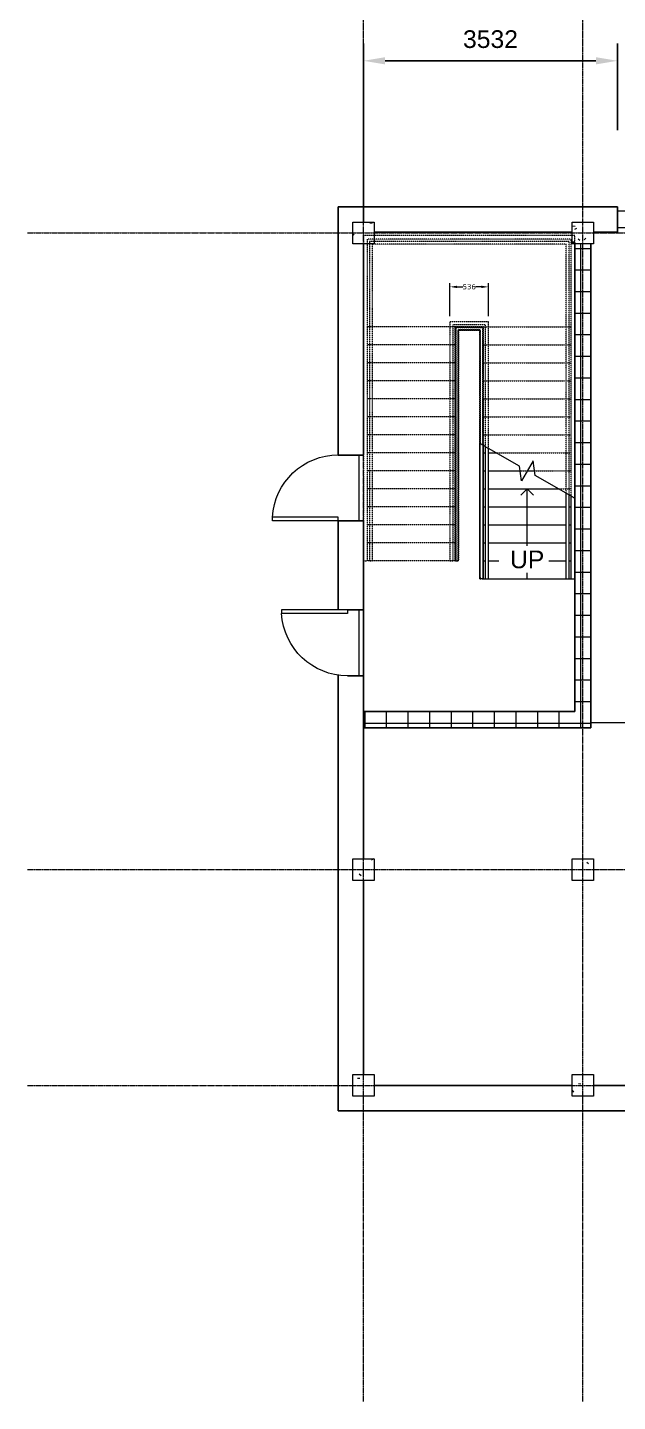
# Model space of a CAD drawing. Header units: millimetres. Extents: x 4481 to 58175, y 4067 to 32722.
# Drawn here: x 4481 to 12683, y 4067 to 23169 of the extents above; entities that cross this region are included whole.
import ezdxf

# ---------------------------------------------------------------- set-up
doc = ezdxf.new("R2010")
doc.units = ezdxf.units.MM
doc.linetypes.add('Grid Line', pattern=[22.225, 12.7, -3.175, 3.175, -3.175])
doc.linetypes.add('Overhead', pattern=[3.96875, 2.38125, -1.5875])
for name, color, linetype, lineweight in [('A-ANNO-DIMS', 10, 'Continuous', 9), ('A-AREA', 32, 'Continuous', 9), ('A-DOOR', 31, 'Continuous', 9), ('A-FLOR-HRAL', 11, 'Continuous', 9), ('A-FLOR-HRAL-MBND', 50, 'Overhead', 9), ('A-WALL', 113, 'Continuous', 9), ('A-WALL-PATT', 111, 'Continuous', 9), ('S-COLS', 52, 'Continuous', 9), ('S-GRID', 1, 'Continuous', 9), ('S-STRS', 31, 'Continuous', 9), ('S-STRS-ANNO', 31, 'Continuous', 9), ('S-STRS-MBND', 31, 'Overhead', 9), ('S-STRS-TEXT', 31, 'Continuous', 9)]:
    doc.layers.add(name, color=color, linetype=linetype, lineweight=lineweight)
doc.styles.add('Arial', font='Arial.ttf', dxfattribs={"height": 245.883234})
doc.styles.add('TRAINING', font='Verdana.ttf')
doc.dimstyles.new('Diagonal_-_2_5mm_Arial', dxfattribs={"dimscale": 304.8, "dimtxt": 245.883234, "dimasz": 0.984252, "dimexe": 0.787402, "dimexo": 0.492126, "dimgap": 0.574147, "dimtad": 1, "dimdec": 0, "dimzin": 0, "dimdsep": 46, "dimtxsty": 'Arial', "dimcen": 0.09, "dimdle": 0.787402, "dimazin": 0, "dimtfac": 1, "dimtdec": 0, "dimtix": 1, "dimtmove": 0, "dimatfit": 3, "dimldrblk": 'BOXFILLED', "dimfxl": 1, "dimtvp": 1, "dimtfill": 1, "dimtolj": 1, "dimtzin": 0, "dimarcsym": 0})
doc.dimstyles.new('TRAINING-Anno', dxfattribs={"dimtxt": 3.5, "dimasz": 5, "dimexe": 2.5, "dimexo": 4, "dimgap": 0.09, "dimtad": 0, "dimdec": 0, "dimzin": 0, "dimdsep": 46, "dimtxsty": 'TRAINING', "dimcen": 0, "dimclrd": 256, "dimclre": 256, "dimclrt": 256, "dimadec": 0, "dimazin": 0, "dimtfac": 1, "dimtdec": 0, "dimtofl": 0, "dimtmove": 0, "dimatfit": 3, "dimfxl": 1, "dimtolj": 1, "dimtzin": 0, "dimlwd": -1, "dimlwe": -1, "dimarcsym": 0})
pattern_1 = [(0, (49973.3, 8098.07), (0, 300), []), (90, (49973.3, 8098.07), (-300, 2e-14), [])]

# ---------------------------------------------------------------- blocks, each defined once
blk = doc.blocks.new('M_Concrete-Square-Column - 300 x 300mm-V24-1st Floor Dimensioned Plan')
at = {"layer": 'S-COLS'}
h = blk.add_hatch(dxfattribs=at)
h.set_pattern_fill('FP_25', color=256, style=0, pattern_type=2)
h.set_pattern_definition([(230, (37702.4, 12214.2), (-728.7365, 63.756), [76.2, -838.2]), (175, (37702.4, 12214.2), (140.972, -764.228), [60.96, -670.56]), (280.451, (37641.7, 12219.54), (-587.77, -700.467), [64.76, -712.36]), (226.184, (37702.4, 12011), (-1084.316, 168.17), [114.3, -1257.3]), (276.636, (37612.1, 12025), (-949.61, -989.71), [97.14, -1068.54]), (171.184, (37702.4, 12011), (-949.62, -989.7), [91.44, -1005.84]), (201, (37600.8, 12061.8), (-606.458, 409.061), [76.2, -838.2]), (146, (37600.8, 12061.8), (-247.208, -736.753), [60.96, -670.56]), (251.451, (37550.3, 12095.9), (-853.668, -327.685), [64.76, -712.36]), (217.5, (37702.43, 12214.23), (-12.3547, -338.2201), [33.528, -628.904, 33.528, -1320.292]), (217.5, (37702.43, 12214.23), (-12.3547, -338.2201), [-695.96, -647.192, 33.528, -639.572]), (187.5, (37702.43, 12214.23), (-267.279, -400.722), [33.528, -354.584, 33.528, -870.204]), (187.5, (37702.43, 12214.23), (-267.279, -400.722), [-421.64, -613.664, 33.528, -223.012]), (147.5, (37929, 12214.23), (-542.3633, 22.9153), [33.528, -220.472, 33.528, -1810.512]), (147.5, (37929, 12214.23), (-542.3633, 22.9153), [-287.528, -758.952, 33.528, -1018.032]), (137.5, (38030.6, 12214.23), (-592.517, -101.707), [33.528, -296.672, 33.528, -492.76, -746.76]), (137.5, (38030.6, 12214.23), (-592.517, -101.707), [-856.488, 33.528, -713.232])])
h.paths.add_polyline_path([(150, 150), (-150, 150), (-150, -150), (150, -150)], flags=0)
for p, q in [((150, 150), (-150, 150)), ((-150, 150), (-150, -150)), ((150, -150), (150, 150)), ((-150, -150), (150, -150))]:
    blk.add_line(p, q, dxfattribs=at)
blk = doc.blocks.new('M_Concrete-Square-Column - 300 x 300mm-V25-1st Floor Dimensioned Plan')
at = {"layer": 'S-COLS'}
h = blk.add_hatch(dxfattribs=at)
h.set_pattern_fill('FP_26', color=256, style=0, pattern_type=2)
h.set_pattern_definition([(230, (37702.4, 3364.2), (-728.7365, 63.756), [76.2, -838.2]), (175, (37702.4, 3364.2), (140.972, -764.228), [60.96, -670.56]), (280.451, (37641.7, 3369.54), (-587.77, -700.467), [64.76, -712.36]), (226.184, (37702.4, 3161), (-1084.316, 168.17), [114.3, -1257.3]), (276.636, (37612.1, 3175), (-949.61, -989.71), [97.14, -1068.54]), (171.184, (37702.4, 3161), (-949.62, -989.7), [91.44, -1005.84]), (201, (37600.8, 3211.8), (-606.458, 409.061), [76.2, -838.2]), (146, (37600.8, 3211.8), (-247.208, -736.753), [60.96, -670.56]), (251.451, (37550.3, 3245.9), (-853.668, -327.685), [64.76, -712.36]), (217.5, (37702.43, 3364.22), (-12.3547, -338.2201), [33.528, -628.904, 33.528, -647.192, -673.1]), (217.5, (37702.43, 3364.22), (-12.3547, -338.2201), [-1343.152, 33.528, -639.572]), (187.5, (37702.43, 3364.22), (-267.279, -400.722), [33.528, -354.584, 33.528, -870.204]), (187.5, (37702.43, 3364.22), (-267.279, -400.722), [-421.64, -613.664, 33.528, -223.012]), (147.5, (37929, 3364.22), (-542.3633, 22.9153), [33.528, -220.472, 33.528, -1810.512]), (147.5, (37929, 3364.22), (-542.3633, 22.9153), [-287.528, -758.952, 33.528, -1018.032]), (137.5, (38030.6, 3364.22), (-592.517, -101.707), [33.528, -296.672, 33.528, -492.76, -746.76]), (137.5, (38030.6, 3364.22), (-592.517, -101.707), [-856.488, 33.528, -713.232])])
h.paths.add_polyline_path([(150, 150), (-150, 150), (-150, -150), (150, -150)], flags=0)
for p, q in [((150, 150), (-150, 150)), ((-150, 150), (-150, -150)), ((150, -150), (150, 150)), ((-150, -150), (150, -150))]:
    blk.add_line(p, q, dxfattribs=at)
blk = doc.blocks.new('M_Concrete-Square-Column - 300 x 300mm-V26-1st Floor Dimensioned Plan')
at = {"layer": 'S-COLS'}
h = blk.add_hatch(dxfattribs=at)
h.set_pattern_fill('FP_27', color=256, style=0, pattern_type=2)
h.set_pattern_definition([(230, (37702.4, 364.2), (-728.7365, 63.756), [76.2, -838.2]), (175, (37702.4, 364.2), (140.972, -764.228), [60.96, -670.56]), (280.451, (37641.7, 369.54), (-587.77, -700.467), [64.76, -712.36]), (226.184, (37702.4, 161), (-1084.316, 168.17), [114.3, -1257.3]), (276.636, (37612.1, 175), (-949.61, -989.71), [97.14, -1068.54]), (171.184, (37702.4, 161), (-949.62, -989.7), [91.44, -1005.84]), (201, (37600.8, 211.8), (-606.458, 409.061), [76.2, -838.2]), (146, (37600.8, 211.8), (-247.208, -736.753), [60.96, -670.56]), (251.451, (37550.3, 245.9), (-853.668, -327.685), [64.76, -712.36]), (217.5, (37702.43, 364.23), (-12.3547, -338.2201), [33.528, -628.904, 33.528, -647.192, -673.1]), (217.5, (37702.43, 364.23), (-12.3547, -338.2201), [-1343.152, 33.528, -639.572]), (187.5, (37702.43, 364.23), (-267.279, -400.722), [33.528, -354.584, 33.528, -613.664, -256.54]), (187.5, (37702.43, 364.23), (-267.279, -400.722), [-1035.304, 33.528, -223.012]), (147.5, (37929, 364.23), (-542.3633, 22.9153), [33.528, -220.472, 33.528, -758.952, -1051.56]), (147.5, (37929, 364.23), (-542.3633, 22.9153), [-1046.48, 33.528, -1018.032]), (137.5, (38030.6, 364.23), (-592.517, -101.707), [33.528, -296.672, 33.528, -492.76, -746.76]), (137.5, (38030.6, 364.23), (-592.517, -101.707), [-856.488, 33.528, -713.232])])
h.paths.add_polyline_path([(150, 150), (-150, 150), (-150, -150), (150, -150)], flags=0)
for p, q in [((150, 150), (-150, 150)), ((-150, 150), (-150, -150)), ((150, -150), (150, 150)), ((-150, -150), (150, -150))]:
    blk.add_line(p, q, dxfattribs=at)
blk = doc.blocks.new('M_Concrete-Square-Column - 300 x 300mm-V27-1st Floor Dimensioned Plan')
at = {"layer": 'S-COLS'}
h = blk.add_hatch(dxfattribs=at)
h.set_pattern_fill('FP_28', color=256, style=0, pattern_type=2)
h.set_pattern_definition([(230, (40752.4, 12214.2), (-728.7365, 63.756), [76.2, -838.2]), (175, (40752.4, 12214.2), (140.972, -764.228), [60.96, -670.56]), (280.451, (40691.7, 12219.54), (-587.77, -700.467), [64.76, -712.36]), (226.184, (40752.4, 12011), (-1084.316, 168.171), [114.3, -1257.3]), (276.636, (40662.1, 12025), (-949.61, -989.71), [97.14, -1068.54]), (171.184, (40752.4, 12011), (-949.62, -989.7), [91.44, -1005.84]), (201, (40650.8, 12061.8), (-606.458, 409.0606), [76.2, -838.2]), (146, (40650.8, 12061.8), (-247.208, -736.753), [60.96, -670.56]), (251.451, (40600.3, 12095.9), (-853.668, -327.685), [64.76, -712.36]), (217.5, (40752.43, 12214.23), (-12.3547, -338.2201), [33.528, -628.904, 33.528, -1320.292]), (217.5, (40752.43, 12214.23), (-12.3547, -338.2201), [-695.96, -647.192, 33.528, -639.572]), (187.5, (40752.43, 12214.23), (-267.279, -400.722), [33.528, -354.584, 33.528, -870.204]), (187.5, (40752.43, 12214.23), (-267.279, -400.722), [-421.64, -613.664, 33.528, -223.012]), (147.5, (40979, 12214.23), (-542.3633, 22.9153), [33.528, -220.472, 33.528, -1810.512]), (147.5, (40979, 12214.23), (-542.3633, 22.9153), [-287.528, -758.952, 33.528, -1018.032]), (137.5, (41080.6, 12214.23), (-592.517, -101.707), [33.528, -296.672, 33.528, -492.76, -746.76]), (137.5, (41080.6, 12214.23), (-592.517, -101.707), [-856.488, 33.528, -713.232])])
h.paths.add_polyline_path([(150, 150), (-150, 150), (-150, -150), (150, -150)], flags=0)
for p, q in [((150, 150), (-150, 150)), ((-150, 150), (-150, -150)), ((150, -150), (150, 150)), ((-150, -150), (150, -150))]:
    blk.add_line(p, q, dxfattribs=at)
blk = doc.blocks.new('M_Concrete-Square-Column - 300 x 300mm-V28-1st Floor Dimensioned Plan')
at = {"layer": 'S-COLS'}
h = blk.add_hatch(dxfattribs=at)
h.set_pattern_fill('FP_29', color=256, style=0, pattern_type=2)
h.set_pattern_definition([(230, (40752.4, 3364.2), (-728.7365, 63.756), [76.2, -838.2]), (175, (40752.4, 3364.2), (140.972, -764.228), [60.96, -670.56]), (280.451, (40691.7, 3369.54), (-587.77, -700.467), [64.76, -712.36]), (226.184, (40752.4, 3161), (-1084.316, 168.17), [114.3, -1257.3]), (276.636, (40662.1, 3175), (-949.61, -989.71), [97.14, -1068.54]), (171.184, (40752.4, 3161), (-949.62, -989.7), [91.44, -1005.84]), (201, (40650.8, 3211.8), (-606.458, 409.061), [76.2, -838.2]), (146, (40650.8, 3211.8), (-247.208, -736.753), [60.96, -670.56]), (251.451, (40600.3, 3245.9), (-853.668, -327.685), [64.76, -712.36]), (217.5, (40752.43, 3364.22), (-12.3547, -338.2201), [33.528, -628.904, 33.528, -647.192, -673.1]), (217.5, (40752.43, 3364.22), (-12.3547, -338.2201), [-1343.152, 33.528, -639.572]), (187.5, (40752.43, 3364.22), (-267.279, -400.722), [33.528, -354.584, 33.528, -870.204]), (187.5, (40752.43, 3364.22), (-267.279, -400.722), [-421.64, -613.664, 33.528, -223.012]), (147.5, (40979, 3364.22), (-542.3633, 22.9153), [33.528, -220.472, 33.528, -1810.512]), (147.5, (40979, 3364.22), (-542.3633, 22.9153), [-287.528, -758.952, 33.528, -1018.032]), (137.5, (41080.6, 3364.22), (-592.517, -101.707), [33.528, -296.672, 33.528, -492.76, -746.76]), (137.5, (41080.6, 3364.22), (-592.517, -101.707), [-856.488, 33.528, -713.232])])
h.paths.add_polyline_path([(150, 150), (-150, 150), (-150, -150), (150, -150)], flags=0)
for p, q in [((150, 150), (-150, 150)), ((-150, 150), (-150, -150)), ((150, -150), (150, 150)), ((-150, -150), (150, -150))]:
    blk.add_line(p, q, dxfattribs=at)
blk = doc.blocks.new('M_Concrete-Square-Column - 300 x 300mm-V29-1st Floor Dimensioned Plan')
at = {"layer": 'S-COLS'}
h = blk.add_hatch(dxfattribs=at)
h.set_pattern_fill('FP_30', color=256, style=0, pattern_type=2)
h.set_pattern_definition([(230, (40752.4, 364.2), (-728.7365, 63.756), [76.2, -838.2]), (175, (40752.4, 364.2), (140.972, -764.228), [60.96, -670.56]), (280.451, (40691.7, 369.54), (-587.77, -700.467), [64.76, -712.36]), (226.184, (40752.4, 161), (-1084.316, 168.17), [114.3, -1257.3]), (276.636, (40662.1, 175), (-949.61, -989.71), [97.14, -1068.54]), (171.184, (40752.4, 161), (-949.62, -989.7), [91.44, -1005.84]), (201, (40650.8, 211.8), (-606.458, 409.061), [76.2, -838.2]), (146, (40650.8, 211.8), (-247.208, -736.753), [60.96, -670.56]), (251.451, (40600.3, 245.9), (-853.668, -327.685), [64.76, -712.36]), (217.5, (40752.43, 364.23), (-12.3547, -338.2201), [33.528, -628.904, 33.528, -647.192, -673.1]), (217.5, (40752.43, 364.23), (-12.3547, -338.2201), [-1343.152, 33.528, -639.572]), (187.5, (40752.43, 364.23), (-267.279, -400.722), [33.528, -354.584, 33.528, -613.664, -256.54]), (187.5, (40752.43, 364.23), (-267.279, -400.722), [-1035.304, 33.528, -223.012]), (147.5, (40979, 364.23), (-542.3633, 22.9153), [33.528, -220.472, 33.528, -758.952, -1051.56]), (147.5, (40979, 364.23), (-542.3633, 22.9153), [-1046.48, 33.528, -1018.032]), (137.5, (41080.6, 364.23), (-592.517, -101.707), [33.528, -296.672, 33.528, -492.76, -746.76]), (137.5, (41080.6, 364.23), (-592.517, -101.707), [-856.488, 33.528, -713.232])])
h.paths.add_polyline_path([(150, 150), (-150, 150), (-150, -150), (150, -150)], flags=0)
for p, q in [((150, 150), (-150, 150)), ((-150, 150), (-150, -150)), ((150, -150), (150, 150)), ((-150, -150), (150, -150))]:
    blk.add_line(p, q, dxfattribs=at)
blk = doc.blocks.new('M_Single-Flush - 0915 x 2134mm-145189-1st Floor Dimensioned Plan')
at = {"layer": 'A-DOOR', "lineweight": 18}
for p, q in [((406, -112), (406, -1028)), ((458, -112), (406, -112)), ((458, -112), (458, -1028)), ((458, -1028), (406, -1028))]:
    blk.add_line(p, q, dxfattribs=at)
at = {"layer": 'A-DOOR'}
blk.add_arc((458, -112), 917, 180, 266.8107, dxfattribs=at)
blk = doc.blocks.new('M_Single-Flush - 0915 x 2134mm-145464-1st Floor Dimensioned Plan')
at = {"layer": 'A-DOOR', "lineweight": 18}
for p, q in [((406, 176), (406, 1091)), ((458, 1091), (406, 1091)), ((458, 176), (458, 1091)), ((458, 176), (406, 176))]:
    blk.add_line(p, q, dxfattribs=at)
at = {"layer": 'A-DOOR'}
blk.add_arc((458, 176), 917, 93.1893, 180, dxfattribs=at)
blk = doc.blocks.new('Railing - 30mm-212910-1st Floor Dimensioned Plan')
at = {"layer": 'A-FLOR-HRAL'}
blk.add_arc((0, 0), 15, 360, 180, dxfattribs=at)
blk = doc.blocks.new('Railing - Railing-213020-1st Floor Dimensioned Plan')
at = {"layer": 'A-FLOR-HRAL'}
for p, q in [((39055, 9242), (39015, 9219)), ((39015, 7407), (39015, 9219)), ((39055, 7407), (39055, 9242)), ((39130, 9285), (39090, 9262)), ((39090, 7407), (39090, 9262)), ((39130, 7407), (39130, 9285)), ((39055, 7407), (39015, 7407)), ((39101, 7407), (39090, 7407)), ((39130, 7407), (39119, 7407))]:
    blk.add_line(p, q, dxfattribs=at)
at = {"layer": 'A-FLOR-HRAL-MBND'}
for p, q in [((39015, 10977), (39550, 10977)), ((39015, 10907), (39015, 10977)), ((39015, 9219), (39015, 10907)), ((39055, 10937), (39510, 10937)), ((39055, 9242), (39055, 10937)), ((39090, 10902), (39475, 10902)), ((39090, 9262), (39090, 10902)), ((39095, 10897), (39470, 10897)), ((39095, 9265), (39095, 10897)), ((39095, 10897), (39470, 10897)), ((39095, 9265), (39095, 10897)), ((39095, 10897), (39470, 10897)), ((39095, 9265), (39095, 10897)), ((39095, 10897), (39470, 10897)), ((39095, 9265), (39095, 10897)), ((39095, 10897), (39470, 10897)), ((39095, 9265), (39095, 10897)), ((39095, 10897), (39470, 10897)), ((39095, 9265), (39095, 10897)), ((39470, 10897), (39470, 7657)), ((39470, 10897), (39470, 7657)), ((39470, 10897), (39470, 7657)), ((39470, 10897), (39470, 7657)), ((39470, 10897), (39470, 7657)), ((39470, 10897), (39470, 7657)), ((39475, 10902), (39475, 7657)), ((39510, 10937), (39510, 7657)), ((39550, 10977), (39550, 7657)), ((39125, 10867), (39440, 10867)), ((39125, 9282), (39125, 10867)), ((39125, 10867), (39440, 10867)), ((39125, 9282), (39125, 10867)), ((39125, 10867), (39440, 10867)), ((39125, 9282), (39125, 10867)), ((39125, 10867), (39440, 10867)), ((39125, 9282), (39125, 10867)), ((39125, 10867), (39440, 10867)), ((39125, 9282), (39125, 10867)), ((39125, 10867), (39440, 10867)), ((39125, 9282), (39125, 10867)), ((39130, 10862), (39435, 10862)), ((39130, 9285), (39130, 10862)), ((39435, 10862), (39435, 7657)), ((39440, 10867), (39440, 7657)), ((39440, 10867), (39440, 7657)), ((39440, 10867), (39440, 7657)), ((39440, 10867), (39440, 7657)), ((39440, 10867), (39440, 7657)), ((39440, 10867), (39440, 7657)), ((39475, 7657), (39435, 7657)), ((39470, 7657), (39440, 7657)), ((39470, 7657), (39440, 7657)), ((39470, 7657), (39440, 7657)), ((39470, 7657), (39440, 7657)), ((39470, 7657), (39440, 7657)), ((39470, 7657), (39440, 7657)), ((39550, 7657), (39510, 7657))]:
    blk.add_line(p, q, dxfattribs=at)
at = {"rotation": 180}
blk.add_blockref('Railing - 30mm-212910-1st Floor Dimensioned Plan', (39110, 7419), dxfattribs=at)
blk = doc.blocks.new('Railing - Railing-213024-1st Floor Dimensioned Plan')
at = {"layer": 'A-FLOR-HRAL'}
for p, q in [((37935, 8595), (37895, 8572)), ((37895, 7407), (37895, 8572)), ((37935, 7407), (37935, 8595)), ((37935, 7407), (37895, 7407))]:
    blk.add_line(p, q, dxfattribs=at)
at = {"layer": 'A-FLOR-HRAL-MBND'}
for p, q in [((37895, 12097), (40670, 12097)), ((37895, 10907), (37895, 12097)), ((37935, 12057), (40630, 12057)), ((37935, 10907), (37935, 12057)), ((40630, 12057), (40630, 11157)), ((40670, 12097), (40670, 11157)), ((40630, 11157), (40630, 7657)), ((40670, 11157), (40670, 7657)), ((37895, 8572), (37895, 10907)), ((37935, 8595), (37935, 10907)), ((40670, 7657), (40630, 7657))]:
    blk.add_line(p, q, dxfattribs=at)
blk = doc.blocks.new('*D156')
at = {"layer": 'A-ANNO-DIMS', "color": 0, "lineweight": -2, "transparency": 16777216}
for p, q in [((9151, 20462), (9151, 22945)), ((12683, 21743), (12683, 22945)), ((12383, 22705), (9451, 22705))]:
    blk.add_line(p, q, dxfattribs=at)
at = {"layer": 'A-ANNO-DIMS', "color": 0, "transparency": 16777216}
for points in [[(9451, 22755), (9451, 22655), (9151, 22705)], [(12383, 22755), (12383, 22655), (12683, 22705)]]:
    blk.add_solid(points, dxfattribs=at)
at = {"layer": 'Defpoints', "color": 0, "transparency": 16777216}
for p in [(9151, 22705), (12683, 21593), (9151, 20312)]:
    blk.add_point(p, dxfattribs=at)
at = {"layer": 'A-ANNO-DIMS', "color": 0, "transparency": 16777216, "insert": (10917, 23005), "char_height": 245.9, "attachment_point": 5, "style": 'Arial', "bg_fill": 3, "box_fill_scale": 1.1, "bg_fill_color": 256, "bg_fill_true_color": 13158600, "bg_fill_transparency": 0}
blk.add_mtext('\\A1;3532', dxfattribs=at)
blk = doc.blocks.new('_BoxFilled')
at = {"color": 0, "linetype": 'ByBlock', "lineweight": -2}
blk.add_line((-0.5, 0), (-1, 0), dxfattribs=at)
at = {"color": 0, "linetype": 'ByBlock'}
blk.add_solid([(-0.5, 0.5), (0.5, 0.5), (-0.5, -0.5), (0.5, -0.5)], dxfattribs=at)
blk = doc.blocks.new('*D165')
at = {"layer": 'A-ANNO-DIMS', "transparency": 16777216}
for p, q in [((10353, 19155), (10353, 19613)), ((10453, 19563), (10534, 19563)), ((10789, 19563), (10707, 19563)), ((10889, 19155), (10889, 19613))]:
    blk.add_line(p, q, dxfattribs=at)
for points in [[(10453, 19579), (10453, 19546), (10353, 19563)], [(10789, 19579), (10789, 19546), (10889, 19563)]]:
    blk.add_solid(points, dxfattribs=at)
at = {"layer": 'Defpoints', "color": 0, "transparency": 16777216}
for p in [(10889, 19563), (10353, 19075), (10889, 19075)]:
    blk.add_point(p, dxfattribs=at)
at = {"layer": 'A-ANNO-DIMS', "transparency": 16777216, "insert": (10621, 19563), "char_height": 70, "attachment_point": 5, "style": 'TRAINING'}
blk.add_mtext('\\A1;536', dxfattribs=at)

msp = doc.modelspace()

# ---------------------------------------------------------------- hatches: boundary and pattern name
at = {"layer": 'A-WALL-PATT'}
h = msp.add_hatch(dxfattribs=at)
h.set_pattern_fill('FP_41', color=256, style=0, pattern_type=2)
h.set_pattern_definition(pattern_1)
h.paths.add_polyline_path([(12313.5, 13432.3), (12088.5, 13432.3), (12088.5, 20162.3), (12313.5, 20162.3), (12313.5, 13466.7)], flags=0)
h = msp.add_hatch(dxfattribs=at)
h.set_pattern_fill('FP_41', color=256, style=0, pattern_type=2)
h.set_pattern_definition(pattern_1)
h.paths.add_polyline_path([(9153, 13657.3), (9153, 13432.3), (12088.5, 13432.3), (12088.5, 13657.3)])

# ---------------------------------------------------------------- linework, layer by layer
at = {"layer": 'A-AREA'}
msp.add_line((14881.8, 13502), (12313.5, 13502), dxfattribs=at)
at = {"layer": 'A-WALL', "lineweight": 25}
for p, q in [((8800.5, 20677.4), (12682.6, 20677.4)), ((8800.5, 17225), (8800.5, 20677.4)), ((12682.6, 20677.4), (12682.6, 20325)), ((12051, 20325), (9301, 20325)), ((12682.6, 20325), (12351, 20325)), ((9153, 20162.3), (9153, 17225)), ((12088.5, 13657.3), (12088.5, 20162.3)), ((12313.5, 20162.3), (12313.5, 13432.3)), ((9153, 17225), (8800.5, 17225)), ((8800.5, 16310), (9153, 16310)), ((8800.5, 15072.3), (8800.5, 16310)), ((9153, 16310), (9153, 11612.3)), ((9153, 15072.3), (8928, 15072.3)), ((8800.5, 8109.9), (8800.5, 14164.5)), ((8928, 14157.3), (9153, 14157.3)), ((9153, 14157.3), (9153, 13657.3)), ((9153, 13657.3), (12088.5, 13657.3)), ((12313.5, 13432.3), (9153, 13432.3)), ((9153, 11312.3), (9153, 8612.3)), ((9301, 8462.3), (12051, 8462.3)), ((12351, 8462.3), (17301, 8462.3)), ((39101, 8109.9), (8800.5, 8109.9))]:
    msp.add_line(p, q, dxfattribs=at)
at = {"layer": 'A-WALL'}
for p, q in [((14512.6, 20613.7), (12682.6, 20613.7)), ((12682.6, 20388.7), (14512.6, 20388.7)), ((9089.3, 16310), (9089.3, 17225)), ((9089.3, 14157.3), (9089.3, 15072.3))]:
    msp.add_line(p, q, dxfattribs=at)
at = {"layer": 'S-GRID', "linetype": 'Grid Line'}
for p, q in [((9151, 4066.9), (9151, 27379.7)), ((12201, 4066.9), (12201, 27379.7)), ((4480.5, 20312.3), (56874.6, 20312.3)), ((4480.5, 11462.3), (56874.6, 11462.3)), ((4480.5, 8462.3), (56874.6, 8462.3))]:
    msp.add_line(p, q, dxfattribs=at)
at = {"layer": 'S-STRS'}
for p, q in [((10773.5, 17383.1), (10768.5, 17386)), ((10768.5, 15505), (10768.5, 17386)), ((10768.5, 17386), (10773.5, 17383.1)), ((10818.5, 17357.1), (10813.5, 17360)), ((10813.5, 17360), (10818.5, 17357.1)), ((10848.5, 17339.8), (10818.5, 17357.1)), ((10818.5, 15505), (10818.5, 17357.1)), ((10818.5, 17255), (10848.5, 17255)), ((11318.5, 17068.5), (10888.5, 17316.7)), ((10888.5, 17255), (10995.5, 17255)), ((10818.5, 17005), (10848.5, 17005)), ((10888.5, 17005), (11328.2, 17005)), ((11349.2, 16867.5), (11318.5, 17068.5)), ((11507.9, 17142.5), (11349.2, 16867.5)), ((11428.5, 17005), (11528.8, 17005)), ((11538.5, 16941.5), (11507.9, 17142.5)), ((11968.5, 16693.3), (11538.5, 16941.5)), ((10818.5, 16755), (10848.5, 16755)), ((10888.5, 16755), (11861.6, 16755)), ((12038.5, 16652.9), (12008.5, 16670.2)), ((12088.5, 16624), (12038.5, 16652.9)), ((12038.5, 15505), (12038.5, 16652.9)), ((12038.5, 16652.9), (12088.5, 16624)), ((10818.5, 16505), (10848.5, 16505)), ((10888.5, 16505), (11968.5, 16505)), ((12008.5, 16505), (12038.5, 16505)), ((10818.5, 16255), (10848.5, 16255)), ((10888.5, 16255), (11968.5, 16255)), ((12008.5, 16255), (12038.5, 16255)), ((10818.5, 16005), (10848.5, 16005)), ((10888.5, 16005), (11968.5, 16005)), ((12008.5, 16005), (12038.5, 16005)), ((10818.5, 15755), (10848.5, 15755)), ((10888.5, 15755), (11968.5, 15755)), ((12008.5, 15755), (12038.5, 15755)), ((10768.5, 15505), (10773.5, 15505)), ((10813.5, 15505), (10818.5, 15505)), ((10818.5, 15505), (10848.5, 15505)), ((10888.5, 15505), (11968.5, 15505)), ((12008.5, 15505), (12038.5, 15505)), ((12038.5, 15505), (12088.5, 15505))]:
    msp.add_line(p, q, dxfattribs=at)
at = {"layer": 'S-STRS-ANNO'}
for p in [(11340.1, 16666.6), (11516.9, 16666.6), (11428.5, 15505)]:
    msp.add_line(p, (11428.5, 16755), dxfattribs=at)
at = {"layer": 'S-STRS-MBND'}
for p, q in [((9153, 20275), (9153, 19005)), ((12088.5, 20275), (9153, 20275)), ((12088.5, 19005), (12088.5, 20275)), ((9203, 20225), (9203, 19005)), ((12038.5, 20225), (9203, 20225)), ((9203, 20225), (9203, 19005)), ((12038.5, 20225), (9203, 20225)), ((12038.5, 19005), (12038.5, 20225)), ((12038.5, 19005), (12038.5, 20225)), ((9153, 19005), (9153, 15755)), ((10423, 19005), (9203, 19005)), ((9203, 19005), (9203, 15755)), ((9203, 19005), (9203, 15755)), ((10423, 19005), (10423, 15755)), ((10818.5, 19005), (10423, 19005)), ((10423, 19005), (10423, 15755)), ((10818.5, 19005), (10423, 19005)), ((10473, 18955), (10473, 15755)), ((10768.5, 18955), (10473, 18955)), ((10768.5, 17386), (10768.5, 18955)), ((10818.5, 19005), (12038.5, 19005)), ((10818.5, 17357.1), (10818.5, 19005)), ((10818.5, 17357.1), (10818.5, 19005)), ((12038.5, 16652.9), (12038.5, 19005)), ((12038.5, 16652.9), (12038.5, 19005)), ((12088.5, 16624), (12088.5, 19005)), ((10423, 18755), (9203, 18755)), ((10818.5, 18755), (12038.5, 18755)), ((10423, 18505), (9203, 18505)), ((10818.5, 18505), (12038.5, 18505)), ((10423, 18255), (9203, 18255)), ((10818.5, 18255), (12038.5, 18255)), ((10423, 18005), (9203, 18005)), ((10818.5, 18005), (12038.5, 18005)), ((10423, 17755), (9203, 17755)), ((10818.5, 17755), (12038.5, 17755)), ((10423, 17505), (9203, 17505)), ((10818.5, 17505), (12038.5, 17505)), ((10423, 17255), (9203, 17255)), ((10995.5, 17255), (12038.5, 17255)), ((10423, 17005), (9203, 17005)), ((11328.2, 17005), (11428.5, 17005)), ((11528.8, 17005), (12038.5, 17005)), ((10423, 16755), (9203, 16755)), ((11861.6, 16755), (12038.5, 16755)), ((10423, 16505), (9203, 16505)), ((10423, 16255), (9203, 16255)), ((10423, 16005), (9203, 16005)), ((9153, 15755), (9203, 15755)), ((10423, 15755), (9203, 15755)), ((10473, 15755), (10423, 15755))]:
    msp.add_line(p, q, dxfattribs=at)

# ---------------------------------------------------------------- block references
at = {"layer": 'A-DOOR', "xscale": -1}
for name, p, rotation in [('M_Single-Flush - 0915 x 2134mm-145464-1st Floor Dimensioned Plan', (8976.8, 16767.5), 90), ('M_Single-Flush - 0915 x 2134mm-145189-1st Floor Dimensioned Plan', (9040.5, 14614.8), 270)]:
    msp.add_blockref(name, p, dxfattribs=dict(at, rotation=rotation))
at = {"layer": 'A-FLOR-HRAL', "xscale": -1}
for name in ['Railing - Railing-213024-1st Floor Dimensioned Plan', 'Railing - Railing-213020-1st Floor Dimensioned Plan']:
    msp.add_blockref(name, (49903.4, 8098.1), dxfattribs=at)
at = {"layer": 'S-COLS', "xscale": -1, "rotation": 180}
for name, p in [('M_Concrete-Square-Column - 300 x 300mm-V27-1st Floor Dimensioned Plan', (9151, 20312.3)), ('M_Concrete-Square-Column - 300 x 300mm-V24-1st Floor Dimensioned Plan', (12201, 20312.3)), ('M_Concrete-Square-Column - 300 x 300mm-V28-1st Floor Dimensioned Plan', (9151, 11462.3)), ('M_Concrete-Square-Column - 300 x 300mm-V25-1st Floor Dimensioned Plan', (12201, 11462.3)), ('M_Concrete-Square-Column - 300 x 300mm-V29-1st Floor Dimensioned Plan', (9151, 8462.3)), ('M_Concrete-Square-Column - 300 x 300mm-V26-1st Floor Dimensioned Plan', (12201, 8462.3))]:
    msp.add_blockref(name, p, dxfattribs=at)

# ---------------------------------------------------------------- dimensions: what is measured, and where the dimension line sits
at = {"layer": 'A-ANNO-DIMS'}
dim = msp.add_linear_dim(base=(10888.5216, 19562.5818), p1=(10352.969, 19074.9949), p2=(10888.5216, 19074.9949), dimstyle='TRAINING-Anno', dxfattribs=at)
dim.commit()
dim.dimension.update_dxf_attribs({"geometry": '*D165', "text_midpoint": (10620.7453, 19562.5818), "dimtype": 160})

# ---------------------------------------------------------------- next in the draw order: texts
at = {"layer": 'S-STRS-TEXT', "insert": (11665.1, 15897), "char_height": 245.88, "width": 567.692, "attachment_point": 3, "line_spacing_factor": 0.938532, "style": 'Arial', "bg_fill": 3, "box_fill_scale": 1.25, "bg_fill_color": 0, "bg_fill_transparency": 0}
msp.add_mtext('UP', dxfattribs=at)

# ---------------------------------------------------------------- next in the draw order: dimensions: what is measured, and where the dimension line sits
at = {"layer": 'A-ANNO-DIMS'}
dim = msp.add_linear_dim(base=(9151, 22704.7), p1=(12682.8, 21592.8), p2=(9151, 20312.3), dimstyle='Diagonal_-_2_5mm_Arial', override={"dimpost": '<>'}, dxfattribs=at)
dim.commit()
dim.dimension.update_dxf_attribs({"geometry": '*D156', "text_midpoint": (10916.9, 23005.3)})

doc.saveas('drawing.dxf')
